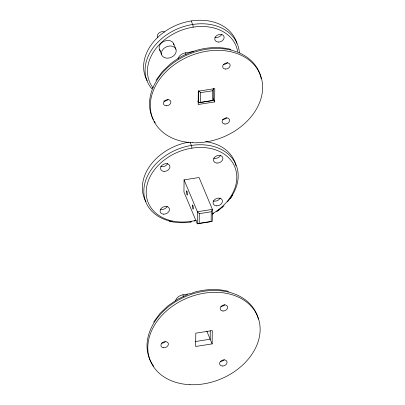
<?xml version="1.0" encoding="UTF-8"?>
<svg xmlns="http://www.w3.org/2000/svg" width="405" height="405" viewBox="0 0 405 405"><rect width="100%" height="100%" fill="white"/><g stroke="black" fill="none" stroke-linecap="round" stroke-linejoin="round"><path stroke-width="0.61" d="M184.072 179.871L183.951 191.97L197.275 223.833L212.255 221.479L212.382 209.385L199.052 177.522L184.072 179.871L197.402 211.734L199.28 213.648L199.179 223.327L197.275 223.833L197.402 211.734L212.382 209.385L211.263 211.764L211.162 221.444L199.179 223.327M198.652 90.745L198.531 102.845L213.506 100.496L213.632 88.396M197.802 101.108L198.531 102.845L200.429 102.338L200.531 92.659L198.825 90.917M213.587 88.493L212.514 90.776L212.412 100.455L200.429 102.338M210.266 330.738L210.175 339.208L195.534 341.506M212.139 343.896L212.276 330.586L195.797 333.173L195.661 346.483L212.139 343.896L206.818 331.174M214.64 101.918L214.782 88.609L198.303 91.196L198.166 104.505L214.64 101.918L213.334 98.795M156.067 80.225L162.349 71.624L170.581 63.772C187.257 50.468 210.079 44.18 231.007 49.395M230.298 198.698L232.764 194.972M153.561 322.203L159.843 313.597L167.903 305.886L177.476 299.32L187.49 294.526M224.056 205.861L216.635 211.871M192.527 292.759C204.125 289.231 216.69 288.345 228.506 291.372M177.972 58.943A7.741 5.842 -22.7 0 1 185.389 52.837L193.504 51.562M200.531 92.659L212.514 90.776M199.28 213.648L211.263 211.764M175.471 300.915A7.741 5.842 -22.7 0 1 182.883 294.81L192.243 293.341M190.968 222.072L182.235 222.775L173.831 222.122M169.153 221.14L173.507 222.061M191.185 20.964L192.659 24.477A1.934 0.395 81.1 0 1 193.129 27.16M185.389 52.837L186.108 54.559M173.644 43.76L175.962 49.309A7.665 5.786 -22.7 0 1 166.961 58.168A7.665 5.786 -22.7 0 1 163.529 48.752A7.665 5.786 -22.7 0 1 175.962 49.309M159.352 49.294L161.671 54.842M190.148 142.454L191.403 145.466A1.934 0.395 81.1 0 1 191.879 148.149M182.883 294.81L183.607 296.531M160.699 51.207A7.665 5.786 -22.7 0 1 163.762 41.416A7.665 5.786 -22.7 0 1 173.887 44.828M157.849 37.538A4.566 3.448 -22.7 0 1 159.033 32.952A4.566 3.448 -22.7 0 1 164.607 32.076M147.218 80.797A48.772 36.809 -22.7 0 1 176.59 25.115A48.772 36.809 -22.7 0 1 236.859 43.3M152.999 88.042A48.772 36.809 -22.7 0 1 152.194 87.272M151.784 88.766A48.772 36.809 -22.7 0 1 178.387 28.492A48.772 36.809 -22.7 0 1 239.365 52.696M221.864 34.243A4.875 3.68 -22.7 0 1 214.878 37.123M152.908 87.677A46.833 35.346 -22.7 0 1 178.732 31.312A46.833 35.346 -22.7 0 1 237.664 51.562M205.689 141.669A48.772 36.809 -22.7 0 1 236.009 165.858M145.962 201.781A48.772 36.809 -22.7 0 1 188.786 142.14M172.196 221.55A48.772 36.809 -22.7 0 1 149.683 171.983A48.772 36.809 -22.7 0 1 217.531 147.764A48.772 36.809 -22.7 0 1 227.392 201.847M222.203 207.016A48.772 36.809 -22.7 0 1 221.332 207.765M218.609 209.917A48.772 36.809 -22.7 0 1 217.672 210.605M213.759 213.187A48.772 36.809 -22.7 0 1 212.235 214.083M195.777 220.649A48.772 36.809 -22.7 0 1 194.061 221.044M167.655 163.544A4.875 3.68 -22.7 0 1 160.669 166.425M167.214 206.322A4.875 3.68 -22.7 0 1 160.228 209.203M220.168 198.005A4.875 3.68 -22.7 0 1 213.182 200.89M220.614 155.231A4.875 3.68 -22.7 0 1 213.622 158.112M196.45 220.254A46.833 35.346 -22.7 0 1 148.134 181.268A46.833 35.346 -22.7 0 1 220.583 151.966A46.833 35.346 -22.7 0 1 212.048 213.946M191.119 221.348A1.934 0.395 81.1 0 1 190.659 221.788M226.77 117.739A3.873 2.921 -22.7 0 1 222.477 119.318M227.569 62.446A3.873 2.921 -22.7 0 1 223.393 64.355M168.085 99.493A3.873 2.921 -22.7 0 1 163.792 101.073M153.292 119.581A58.062 43.821 -22.7 0 1 191.337 53.242A58.062 43.821 -22.7 0 1 261.245 78.904M155.221 122.831A58.062 43.821 -22.7 0 1 154.209 121.232M224.269 359.711A3.873 2.921 -22.7 0 1 220.669 361.346M224.836 304.712A3.873 2.921 -22.7 0 1 220.887 306.327M165.321 341.744A3.873 2.921 -22.7 0 1 161.635 343.091M153.738 366.242A58.062 43.821 -22.7 0 1 184.386 297.052A58.062 43.821 -22.7 0 1 258.36 319.145M218.27 42.09A4.875 3.68 -22.7 0 0 224 36.455A4.875 3.68 -22.7 0 0 216.088 36.101A4.875 3.68 -22.7 0 0 218.27 42.09M164.06 171.391A4.875 3.68 -22.7 0 0 169.791 165.756A4.875 3.68 -22.7 0 0 161.879 165.397A4.875 3.68 -22.7 0 0 164.06 171.391M163.62 214.169A4.875 3.68 -22.7 0 0 169.351 208.529A4.875 3.68 -22.7 0 0 161.438 208.175A4.875 3.68 -22.7 0 0 163.62 214.169M216.574 205.856A4.875 3.68 -22.7 0 0 222.304 200.217A4.875 3.68 -22.7 0 0 214.392 199.862A4.875 3.68 -22.7 0 0 216.574 205.856M217.019 163.078A4.875 3.68 -22.7 0 0 222.745 157.444A4.875 3.68 -22.7 0 0 214.832 157.084A4.875 3.68 -22.7 0 0 217.019 163.078M192.289 205.978A2.167 0.44 81.1 0 0 193.165 209.147A2.167 0.44 81.1 0 0 193.043 205.892A2.167 0.44 81.1 0 0 192.289 205.978M186.406 191.924A2.167 0.44 81.1 0 0 187.282 195.094A2.167 0.44 81.1 0 0 187.166 191.838A2.167 0.44 81.1 0 0 186.406 191.924M192.4 142.712A58.062 43.821 -22.7 0 0 260.602 75.598A58.062 43.821 -22.7 0 0 166.415 71.366A58.062 43.821 -22.7 0 0 192.4 142.712M224.907 124.051A3.873 2.921 -22.7 0 0 229.453 119.576A3.873 2.921 -22.7 0 0 223.175 119.293A3.873 2.921 -22.7 0 0 224.907 124.051M225.474 69.047A3.873 2.921 -22.7 0 0 230.025 64.572A3.873 2.921 -22.7 0 0 223.742 64.289A3.873 2.921 -22.7 0 0 225.474 69.047M166.222 105.806A3.873 2.921 -22.7 0 0 170.768 101.331A3.873 2.921 -22.7 0 0 164.491 101.047A3.873 2.921 -22.7 0 0 166.222 105.806M189.899 384.689A58.062 43.821 -22.7 0 0 258.096 317.571A58.062 43.821 -22.7 0 0 163.909 313.338A58.062 43.821 -22.7 0 0 189.899 384.689M222.401 366.024A3.873 2.921 -22.7 0 0 226.947 361.549A3.873 2.921 -22.7 0 0 220.669 361.27A3.873 2.921 -22.7 0 0 222.401 366.024M222.973 311.02A3.873 2.921 -22.7 0 0 227.519 306.55A3.873 2.921 -22.7 0 0 221.241 306.266A3.873 2.921 -22.7 0 0 222.973 311.02M163.716 347.784A3.873 2.921 -22.7 0 0 168.262 343.308A3.873 2.921 -22.7 0 0 161.985 343.025A3.873 2.921 -22.7 0 0 163.716 347.784"/></g></svg>
